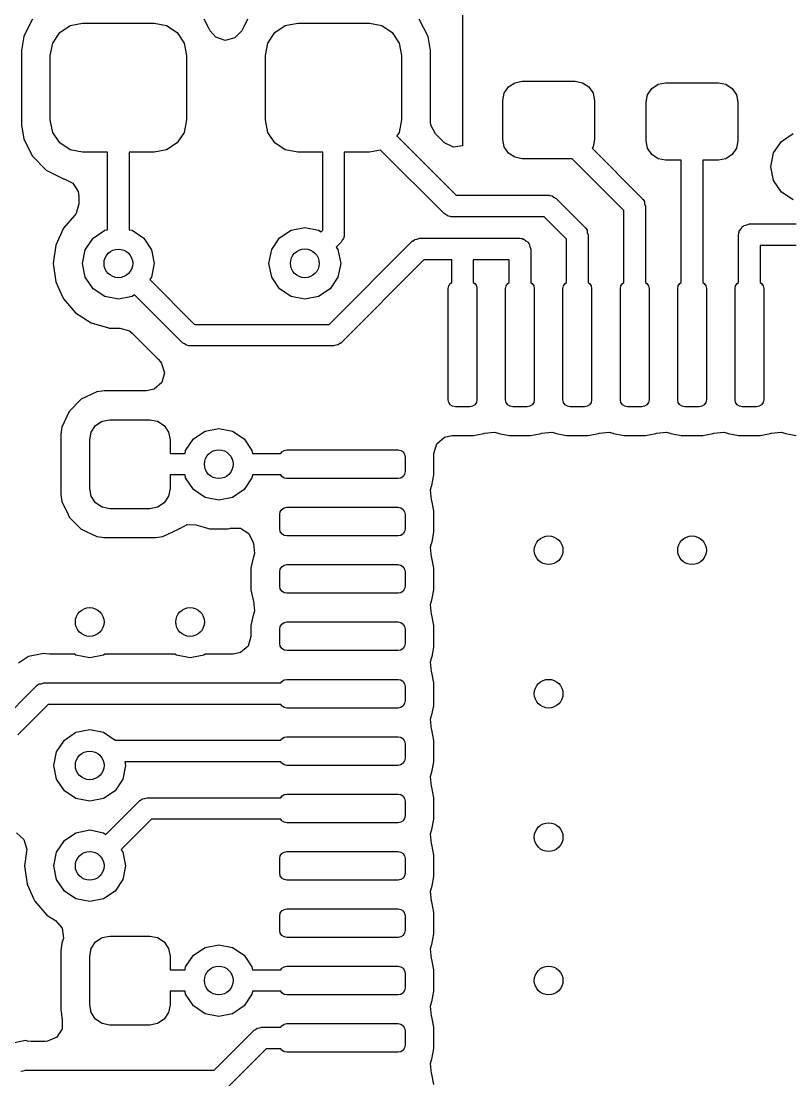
# Model space of a CAD drawing. Extents: x 0.4 to 10.6, y -8.1 to -0.4.
# Drawn here: x 6.1938 to 6.4051, y -2.2713 to -1.9807 of the extents above; entities that cross this region are included whole.
import ezdxf

# ---------------------------------------------------------------- set-up
doc = ezdxf.new("R2010")
doc.units = 0
doc.header["$MEASUREMENT"] = 0
doc.layers.add('BLACK', color=7, linetype='CONTINUOUS')

msp = doc.modelspace()

# ---------------------------------------------------------------- linework, layer by layer
at = {"layer": 'BLACK', "linetype": 'CONTINUOUS'}
for p, q in [((6.31496, -1.93846), (6.31496, -2.01493)), ((6.19691, -1.98019), (6.19518, -1.98359)), ((6.20724, -1.98197), (6.21063, -1.9813)), ((6.21063, -1.9813), (6.23031, -1.9813)), ((6.23031, -1.9813), (6.2337, -1.98197)), ((6.24519, -1.98245), (6.24404, -1.98019)), ((6.25596, -1.98019), (6.25481, -1.98245)), ((6.2663, -1.98197), (6.26969, -1.9813)), ((6.26969, -1.9813), (6.28937, -1.9813)), ((6.28937, -1.9813), (6.29276, -1.98197)), ((6.3055, -1.98492), (6.30309, -1.98019)), ((6.19518, -1.98359), (6.1945, -1.98492)), ((6.20245, -1.98677), (6.20437, -1.98389)), ((6.20437, -1.98389), (6.20724, -1.98197)), ((6.2337, -1.98197), (6.23658, -1.98389)), ((6.23658, -1.98389), (6.2385, -1.98677)), ((6.24565, -1.98336), (6.24519, -1.98245)), ((6.24719, -1.98513), (6.24565, -1.98336)), ((6.25435, -1.98336), (6.25246, -1.98536)), ((6.25481, -1.98245), (6.25435, -1.98336)), ((6.2615, -1.98677), (6.26342, -1.98389)), ((6.26342, -1.98389), (6.2663, -1.98197)), ((6.29276, -1.98197), (6.29563, -1.98389)), ((6.29563, -1.98389), (6.29755, -1.98677)), ((6.1945, -1.98492), (6.19388, -1.98884)), ((6.20177, -1.99016), (6.20245, -1.98677)), ((6.2385, -1.98677), (6.23917, -1.99016)), ((6.24979, -1.98602), (6.24719, -1.98513)), ((6.25246, -1.98536), (6.24979, -1.98602)), ((6.26083, -1.99016), (6.2615, -1.98677)), ((6.29755, -1.98677), (6.29823, -1.99016)), ((6.30612, -1.98884), (6.3055, -1.98492)), ((6.3055, -1.98492), (6.3055, -1.98492)), ((6.3055, -1.98492), (6.3055, -1.98492)), ((6.19388, -1.98884), (6.19388, -2.00919)), ((6.20177, -2.00787), (6.20177, -1.99016)), ((6.23917, -1.99016), (6.23917, -2.00787)), ((6.26083, -2.00787), (6.26083, -1.99016)), ((6.29823, -1.99016), (6.29823, -2.00787)), ((6.30612, -2.00825), (6.30612, -1.98884)), ((6.32639, -2.00053), (6.32754, -1.9988)), ((6.32754, -1.9988), (6.32927, -1.99765)), ((6.32927, -1.99765), (6.3313, -1.99724)), ((6.3313, -1.99724), (6.34587, -1.99724)), ((6.34587, -1.99724), (6.3479, -1.99765)), ((6.3479, -1.99765), (6.34962, -1.9988)), ((6.34962, -1.9988), (6.35078, -2.00053)), ((6.36576, -2.00092), (6.36691, -1.99919)), ((6.36691, -1.99919), (6.36864, -1.99804)), ((6.36864, -1.99804), (6.37067, -1.99764)), ((6.37067, -1.99764), (6.38524, -1.99764)), ((6.38524, -1.99764), (6.38727, -1.99804)), ((6.38727, -1.99804), (6.38899, -1.99919)), ((6.38899, -1.99919), (6.39015, -2.00092)), ((6.32598, -2.00256), (6.32639, -2.00053)), ((6.35078, -2.00053), (6.35118, -2.00256)), ((6.36535, -2.00295), (6.36576, -2.00092)), ((6.39015, -2.00092), (6.39055, -2.00295)), ((6.32598, -2.01319), (6.32598, -2.00256)), ((6.35118, -2.00256), (6.35118, -2.01319)), ((6.36535, -2.01358), (6.36535, -2.00295)), ((6.39055, -2.00295), (6.39055, -2.01358)), ((6.20245, -2.01126), (6.20177, -2.00787)), ((6.23917, -2.00787), (6.2385, -2.01126)), ((6.2615, -2.01126), (6.26083, -2.00787)), ((6.29823, -2.00787), (6.29755, -2.01126)), ((6.19388, -2.00919), (6.1945, -2.01311)), ((6.30623, -2.00929), (6.30612, -2.00825)), ((6.30755, -2.0117), (6.30623, -2.00929)), ((6.1945, -2.01311), (6.1945, -2.01312)), ((6.1945, -2.01312), (6.1945, -2.01312)), ((6.1945, -2.01312), (6.19691, -2.01784)), ((6.20437, -2.01414), (6.20245, -2.01126)), ((6.2385, -2.01126), (6.23658, -2.01414)), ((6.26342, -2.01414), (6.2615, -2.01126)), ((6.29755, -2.01126), (6.29691, -2.01222)), ((6.29691, -2.01222), (6.31323, -2.02854)), ((6.30976, -2.01391), (6.30755, -2.0117)), ((6.32639, -2.01522), (6.32598, -2.01319)), ((6.35118, -2.01319), (6.35078, -2.01522)), ((6.36576, -2.01562), (6.36535, -2.01358)), ((6.39055, -2.01358), (6.39015, -2.01562)), ((6.40036, -2.01692), (6.40249, -2.01373)), ((6.40249, -2.01373), (6.40568, -2.0116)), ((6.20724, -2.01606), (6.20437, -2.01414)), ((6.21063, -2.01673), (6.20724, -2.01606)), ((6.21752, -2.01673), (6.21063, -2.01673)), ((6.21752, -2.03799), (6.21752, -2.01673)), ((6.23031, -2.01673), (6.22343, -2.01673)), ((6.22343, -2.01673), (6.22343, -2.03799)), ((6.2337, -2.01606), (6.23031, -2.01673)), ((6.23658, -2.01414), (6.2337, -2.01606)), ((6.2663, -2.01606), (6.26342, -2.01414)), ((6.26969, -2.01673), (6.2663, -2.01606)), ((6.27657, -2.01673), (6.26969, -2.01673)), ((6.27657, -2.03813), (6.27657, -2.01673)), ((6.28937, -2.01673), (6.28248, -2.01673)), ((6.28248, -2.01673), (6.28248, -2.03935)), ((6.29245, -2.01612), (6.28937, -2.01673)), ((6.30992, -2.03358), (6.29245, -2.01612)), ((6.31001, -2.01414), (6.30976, -2.01391)), ((6.31251, -2.01529), (6.31001, -2.01414)), ((6.31496, -2.01493), (6.31251, -2.01529)), ((6.32754, -2.01695), (6.32639, -2.01522)), ((6.35078, -2.01522), (6.35051, -2.01562)), ((6.35051, -2.01562), (6.36429, -2.02941)), ((6.36691, -2.01734), (6.36576, -2.01562)), ((6.39015, -2.01562), (6.38899, -2.01734)), ((6.19691, -2.01784), (6.19691, -2.01784)), ((6.19691, -2.01784), (6.19691, -2.01784)), ((6.19691, -2.01784), (6.20066, -2.0216)), ((6.32927, -2.0181), (6.32754, -2.01695)), ((6.3313, -2.0185), (6.32927, -2.0181)), ((6.34504, -2.0185), (6.3313, -2.0185)), ((6.35925, -2.03272), (6.34504, -2.0185)), ((6.36864, -2.01849), (6.36691, -2.01734)), ((6.37067, -2.0189), (6.36864, -2.01849)), ((6.375, -2.0189), (6.37067, -2.0189)), ((6.375, -2.05247), (6.375, -2.0189)), ((6.38524, -2.0189), (6.38091, -2.0189)), ((6.38091, -2.0189), (6.38091, -2.05247)), ((6.38727, -2.01849), (6.38524, -2.0189)), ((6.38899, -2.01734), (6.38727, -2.01849)), ((6.39961, -2.02069), (6.40036, -2.01692)), ((6.20066, -2.0216), (6.20066, -2.0216)), ((6.20066, -2.0216), (6.20066, -2.0216)), ((6.20066, -2.0216), (6.20539, -2.024)), ((6.40036, -2.02446), (6.39961, -2.02069)), ((6.20539, -2.024), (6.20551, -2.02402)), ((6.20551, -2.02402), (6.20564, -2.02409)), ((6.20564, -2.02409), (6.20575, -2.02412)), ((6.20575, -2.02412), (6.20575, -2.02414)), ((6.20575, -2.02414), (6.20799, -2.0252)), ((6.20799, -2.0252), (6.20945, -2.02754)), ((6.40249, -2.02765), (6.40036, -2.02446)), ((6.20945, -2.02754), (6.20963, -2.02885)), ((6.40568, -2.02978), (6.40249, -2.02765)), ((6.20963, -2.03086), (6.20885, -2.0335)), ((6.20963, -2.02885), (6.20963, -2.03086)), ((6.31323, -2.02854), (6.33858, -2.02854)), ((6.33858, -2.02854), (6.33876, -2.02858)), ((6.33876, -2.02858), (6.33884, -2.02855)), ((6.33884, -2.02855), (6.33896, -2.02861)), ((6.33896, -2.02861), (6.33959, -2.02872)), ((6.33959, -2.02872), (6.34009, -2.02914)), ((6.34009, -2.02914), (6.34067, -2.02941)), ((6.34067, -2.02941), (6.34854, -2.03728)), ((6.36429, -2.02941), (6.3644, -2.02956)), ((6.3644, -2.02956), (6.36447, -2.0296)), ((6.36447, -2.0296), (6.36451, -2.02972)), ((6.36451, -2.02972), (6.36488, -2.03025)), ((6.36488, -2.03025), (6.36494, -2.03089)), ((6.36494, -2.03089), (6.36516, -2.0315)), ((6.20843, -2.03405), (6.2054, -2.03756)), ((6.20885, -2.0335), (6.20843, -2.03405)), ((6.3105, -2.03386), (6.30992, -2.03358)), ((6.311, -2.03427), (6.3105, -2.03386)), ((6.35925, -2.05247), (6.35925, -2.03272)), ((6.36516, -2.0315), (6.36516, -2.05247)), ((6.31163, -2.03438), (6.311, -2.03427)), ((6.31175, -2.03444), (6.31163, -2.03438)), ((6.31183, -2.03442), (6.31175, -2.03444)), ((6.31201, -2.03445), (6.31183, -2.03442)), ((6.33736, -2.03445), (6.31201, -2.03445)), ((6.3435, -2.04059), (6.33736, -2.03445)), ((6.3918, -2.03711), (6.39205, -2.03702)), ((6.39205, -2.03702), (6.39222, -2.03681)), ((6.39222, -2.03681), (6.39298, -2.03668)), ((6.39298, -2.03668), (6.3937, -2.03642)), ((6.3937, -2.03642), (6.4065, -2.03642)), ((6.2054, -2.03756), (6.20328, -2.0422)), ((6.2054, -2.03756), (6.2054, -2.03756)), ((6.21351, -2.04028), (6.21671, -2.03815)), ((6.21671, -2.03815), (6.21752, -2.03799)), ((6.22343, -2.03799), (6.22424, -2.03815)), ((6.22424, -2.03815), (6.22743, -2.04028)), ((6.26469, -2.04026), (6.26789, -2.03813)), ((6.26789, -2.03813), (6.27165, -2.03738)), ((6.27165, -2.03738), (6.27542, -2.03813)), ((6.27542, -2.03813), (6.27611, -2.03859)), ((6.27611, -2.03859), (6.27657, -2.03813)), ((6.28241, -2.03973), (6.2823, -2.04036)), ((6.28247, -2.03961), (6.28241, -2.03973)), ((6.28248, -2.03935), (6.28245, -2.03953)), ((6.28245, -2.03953), (6.28247, -2.03961)), ((6.34854, -2.03728), (6.34865, -2.03743)), ((6.34865, -2.03743), (6.34872, -2.03747)), ((6.34872, -2.03747), (6.34876, -2.03759)), ((6.34876, -2.03759), (6.34913, -2.03812)), ((6.34913, -2.03812), (6.34919, -2.03876)), ((6.34919, -2.03876), (6.34941, -2.03937)), ((6.34941, -2.03937), (6.34941, -2.05247)), ((6.39075, -2.03937), (6.39082, -2.03899)), ((6.39075, -2.05247), (6.39075, -2.03937)), ((6.39079, -2.03886), (6.39086, -2.03874)), ((6.39082, -2.03899), (6.39079, -2.03886)), ((6.39086, -2.03874), (6.39093, -2.03836)), ((6.39093, -2.03836), (6.39142, -2.03777)), ((6.39142, -2.03777), (6.3918, -2.03711)), ((6.20328, -2.0422), (6.20255, -2.04724)), ((6.21138, -2.04348), (6.21351, -2.04028)), ((6.22743, -2.04028), (6.22957, -2.04348)), ((6.26256, -2.04346), (6.26469, -2.04026)), ((6.2783, -2.06398), (6.30106, -2.04122)), ((6.28162, -2.04144), (6.28029, -2.04277)), ((6.28029, -2.04277), (6.28075, -2.04346)), ((6.28189, -2.04085), (6.28162, -2.04144)), ((6.2823, -2.04036), (6.28189, -2.04085)), ((6.30106, -2.04122), (6.30121, -2.04111)), ((6.30121, -2.04111), (6.30125, -2.04105)), ((6.30125, -2.04105), (6.30137, -2.041)), ((6.30137, -2.041), (6.3019, -2.04063)), ((6.3019, -2.04063), (6.30254, -2.04057)), ((6.30254, -2.04057), (6.30315, -2.04035)), ((6.30315, -2.04035), (6.31496, -2.04035)), ((6.31496, -2.04035), (6.33071, -2.04035)), ((6.33071, -2.04035), (6.33109, -2.04042)), ((6.33109, -2.04042), (6.33122, -2.0404)), ((6.33122, -2.0404), (6.33134, -2.04046)), ((6.33134, -2.04046), (6.33172, -2.04053)), ((6.33172, -2.04053), (6.33231, -2.04103)), ((6.33231, -2.04103), (6.33297, -2.04141)), ((6.33297, -2.04141), (6.33306, -2.04166)), ((6.33306, -2.04166), (6.33327, -2.04183)), ((6.33327, -2.04183), (6.3334, -2.04259)), ((6.3334, -2.04259), (6.33366, -2.04331)), ((6.3435, -2.05247), (6.3435, -2.04059)), ((6.4065, -2.04232), (6.39665, -2.04232)), ((6.39665, -2.04232), (6.39665, -2.05247)), ((6.21063, -2.04724), (6.21138, -2.04348)), ((6.22957, -2.04348), (6.23031, -2.04724)), ((6.26181, -2.04722), (6.26256, -2.04346)), ((6.28075, -2.04346), (6.2815, -2.04722)), ((6.33366, -2.04331), (6.33366, -2.05247)), ((6.20255, -2.04724), (6.20328, -2.05229)), ((6.21138, -2.05101), (6.21063, -2.04724)), ((6.23031, -2.04724), (6.22957, -2.05101)), ((6.26256, -2.05099), (6.26181, -2.04722)), ((6.2815, -2.04722), (6.28075, -2.05099)), ((6.30437, -2.04626), (6.28162, -2.06902)), ((6.31201, -2.04626), (6.30437, -2.04626)), ((6.31201, -2.05247), (6.31201, -2.04626)), ((6.32776, -2.04626), (6.31791, -2.04626)), ((6.31791, -2.04626), (6.31791, -2.05247)), ((6.32776, -2.05247), (6.32776, -2.04626)), ((6.21351, -2.0542), (6.21138, -2.05101)), ((6.22957, -2.05101), (6.2291, -2.0517)), ((6.26469, -2.05418), (6.26256, -2.05099)), ((6.28075, -2.05099), (6.27861, -2.05418)), ((6.20328, -2.05229), (6.20478, -2.05557)), ((6.21671, -2.05634), (6.21351, -2.0542)), ((6.2291, -2.0517), (6.24138, -2.06398)), ((6.26789, -2.05632), (6.26469, -2.05418)), ((6.27861, -2.05418), (6.27542, -2.05632)), ((6.31102, -2.05413), (6.31117, -2.05338)), ((6.31102, -2.08465), (6.31102, -2.05413)), ((6.31117, -2.05338), (6.3116, -2.05274)), ((6.3116, -2.05274), (6.31201, -2.05247)), ((6.31791, -2.05247), (6.31832, -2.05274)), ((6.31832, -2.05274), (6.31875, -2.05338)), ((6.31875, -2.05338), (6.3189, -2.05413)), ((6.3189, -2.05413), (6.3189, -2.08465)), ((6.32677, -2.05413), (6.32692, -2.05338)), ((6.32677, -2.08465), (6.32677, -2.05413)), ((6.32692, -2.05338), (6.32735, -2.05274)), ((6.32735, -2.05274), (6.32776, -2.05247)), ((6.33366, -2.05247), (6.33407, -2.05274)), ((6.33407, -2.05274), (6.3345, -2.05338)), ((6.3345, -2.05338), (6.33465, -2.05413)), ((6.33465, -2.05413), (6.33465, -2.08465)), ((6.34252, -2.05413), (6.34267, -2.05338)), ((6.34252, -2.08465), (6.34252, -2.05413)), ((6.34267, -2.05338), (6.3431, -2.05274)), ((6.3431, -2.05274), (6.3435, -2.05247)), ((6.34941, -2.05247), (6.34982, -2.05274)), ((6.34982, -2.05274), (6.35024, -2.05338)), ((6.35024, -2.05338), (6.35039, -2.05413)), ((6.35039, -2.05413), (6.35039, -2.08465)), ((6.35827, -2.05413), (6.35842, -2.05338)), ((6.35827, -2.08465), (6.35827, -2.05413)), ((6.35842, -2.05338), (6.35884, -2.05274)), ((6.35884, -2.05274), (6.35925, -2.05247)), ((6.36516, -2.05247), (6.36557, -2.05274)), ((6.36557, -2.05274), (6.36599, -2.05338)), ((6.36599, -2.05338), (6.36614, -2.05413)), ((6.36614, -2.05413), (6.36614, -2.08465)), ((6.37402, -2.05413), (6.37417, -2.05338)), ((6.37402, -2.08465), (6.37402, -2.05413)), ((6.37417, -2.05338), (6.37459, -2.05274)), ((6.37459, -2.05274), (6.375, -2.05247)), ((6.38091, -2.05247), (6.38131, -2.05274)), ((6.38131, -2.05274), (6.38174, -2.05338)), ((6.38174, -2.05338), (6.38189, -2.05413)), ((6.38189, -2.05413), (6.38189, -2.08465)), ((6.38976, -2.05413), (6.38991, -2.05338)), ((6.38976, -2.08465), (6.38976, -2.05413)), ((6.38991, -2.05338), (6.39034, -2.05274)), ((6.39034, -2.05274), (6.39075, -2.05247)), ((6.39665, -2.05247), (6.39706, -2.05274)), ((6.39706, -2.05274), (6.39749, -2.05338)), ((6.39749, -2.05338), (6.39764, -2.05413)), ((6.39764, -2.05413), (6.39764, -2.08465)), ((6.20478, -2.05557), (6.2054, -2.05693)), ((6.2054, -2.05693), (6.20874, -2.06079)), ((6.22047, -2.05709), (6.21671, -2.05634)), ((6.22424, -2.05634), (6.22047, -2.05709)), ((6.22493, -2.05588), (6.22424, -2.05634)), ((6.23807, -2.06902), (6.22493, -2.05588)), ((6.27165, -2.05707), (6.26789, -2.05632)), ((6.27542, -2.05632), (6.27165, -2.05707)), ((6.20874, -2.06079), (6.21303, -2.06354)), ((6.21303, -2.06354), (6.21779, -2.06494)), ((6.21779, -2.06494), (6.21792, -2.06498)), ((6.21792, -2.06498), (6.21792, -2.06498)), ((6.21792, -2.06498), (6.21792, -2.06498)), ((6.21792, -2.06498), (6.22085, -2.06498)), ((6.22085, -2.06498), (6.22349, -2.06576)), ((6.22349, -2.06576), (6.2243, -2.06641)), ((6.24138, -2.06398), (6.2783, -2.06398)), ((6.2243, -2.06641), (6.23139, -2.0735)), ((6.23865, -2.06929), (6.23807, -2.06902)), ((6.28162, -2.06902), (6.28147, -2.06912)), ((6.23915, -2.0697), (6.23865, -2.06929)), ((6.23978, -2.06982), (6.23915, -2.0697)), ((6.2399, -2.06987), (6.23978, -2.06982)), ((6.23998, -2.06985), (6.2399, -2.06987)), ((6.24016, -2.06988), (6.23998, -2.06985)), ((6.27953, -2.06988), (6.24016, -2.06988)), ((6.28013, -2.06966), (6.27953, -2.06988)), ((6.28078, -2.06961), (6.28013, -2.06966)), ((6.2813, -2.06924), (6.28078, -2.06961)), ((6.28143, -2.06919), (6.2813, -2.06924)), ((6.28147, -2.06912), (6.28143, -2.06919)), ((6.23139, -2.0735), (6.232, -2.07424)), ((6.232, -2.07424), (6.23228, -2.07467)), ((6.23228, -2.07467), (6.23311, -2.07729)), ((6.23311, -2.07729), (6.23238, -2.07995)), ((6.23238, -2.07995), (6.23033, -2.08179)), ((6.21459, -2.08252), (6.2103, -2.08452)), ((6.21592, -2.08235), (6.21459, -2.08252)), ((6.21459, -2.08252), (6.21459, -2.08252)), ((6.21459, -2.08252), (6.21459, -2.08252)), ((6.21654, -2.08226), (6.21592, -2.08235)), ((6.22823, -2.08226), (6.21654, -2.08226)), ((6.23033, -2.08179), (6.22823, -2.08226)), ((6.2103, -2.08452), (6.20696, -2.08786)), ((6.31117, -2.0854), (6.31102, -2.08465)), ((6.3116, -2.08604), (6.31117, -2.0854)), ((6.31224, -2.08646), (6.3116, -2.08604)), ((6.31299, -2.08661), (6.31224, -2.08646)), ((6.31768, -2.08646), (6.31693, -2.08661)), ((6.31832, -2.08604), (6.31768, -2.08646)), ((6.31875, -2.0854), (6.31832, -2.08604)), ((6.3189, -2.08465), (6.31875, -2.0854)), ((6.32692, -2.0854), (6.32677, -2.08465)), ((6.32735, -2.08604), (6.32692, -2.0854)), ((6.32799, -2.08646), (6.32735, -2.08604)), ((6.32874, -2.08661), (6.32799, -2.08646)), ((6.33343, -2.08646), (6.33268, -2.08661)), ((6.33407, -2.08604), (6.33343, -2.08646)), ((6.3345, -2.0854), (6.33407, -2.08604)), ((6.33465, -2.08465), (6.3345, -2.0854)), ((6.34267, -2.0854), (6.34252, -2.08465)), ((6.3431, -2.08604), (6.34267, -2.0854)), ((6.34373, -2.08646), (6.3431, -2.08604)), ((6.34449, -2.08661), (6.34373, -2.08646)), ((6.34918, -2.08646), (6.34843, -2.08661)), ((6.34982, -2.08604), (6.34918, -2.08646)), ((6.35024, -2.0854), (6.34982, -2.08604)), ((6.35039, -2.08465), (6.35024, -2.0854)), ((6.35842, -2.0854), (6.35827, -2.08465)), ((6.35884, -2.08604), (6.35842, -2.0854)), ((6.35948, -2.08646), (6.35884, -2.08604)), ((6.36024, -2.08661), (6.35948, -2.08646)), ((6.36493, -2.08646), (6.36417, -2.08661)), ((6.36557, -2.08604), (6.36493, -2.08646)), ((6.36599, -2.0854), (6.36557, -2.08604)), ((6.36614, -2.08465), (6.36599, -2.0854)), ((6.37417, -2.0854), (6.37402, -2.08465)), ((6.37459, -2.08604), (6.37417, -2.0854)), ((6.37523, -2.08646), (6.37459, -2.08604)), ((6.37598, -2.08661), (6.37523, -2.08646)), ((6.38067, -2.08646), (6.37992, -2.08661)), ((6.38131, -2.08604), (6.38067, -2.08646)), ((6.38174, -2.0854), (6.38131, -2.08604)), ((6.38189, -2.08465), (6.38174, -2.0854)), ((6.38991, -2.0854), (6.38976, -2.08465)), ((6.39034, -2.08604), (6.38991, -2.0854)), ((6.39098, -2.08646), (6.39034, -2.08604)), ((6.39173, -2.08661), (6.39098, -2.08646)), ((6.39642, -2.08646), (6.39567, -2.08661)), ((6.39706, -2.08604), (6.39642, -2.08646)), ((6.39749, -2.0854), (6.39706, -2.08604)), ((6.39764, -2.08465), (6.39749, -2.0854)), ((6.20696, -2.08786), (6.20496, -2.09215)), ((6.31693, -2.08661), (6.31299, -2.08661)), ((6.33268, -2.08661), (6.32874, -2.08661)), ((6.34843, -2.08661), (6.34449, -2.08661)), ((6.36417, -2.08661), (6.36024, -2.08661)), ((6.37992, -2.08661), (6.37598, -2.08661)), ((6.39567, -2.08661), (6.39173, -2.08661)), ((6.20496, -2.09215), (6.2047, -2.0941)), ((6.21302, -2.09356), (6.21421, -2.09177)), ((6.21421, -2.09177), (6.216, -2.09058)), ((6.216, -2.09058), (6.21811, -2.09016)), ((6.21811, -2.09016), (6.22913, -2.09016)), ((6.22913, -2.09016), (6.23124, -2.09058)), ((6.23124, -2.09058), (6.23303, -2.09177)), ((6.23303, -2.09177), (6.23423, -2.09356)), ((6.2047, -2.0941), (6.2047, -2.11063)), ((6.2126, -2.09567), (6.21302, -2.09356)), ((6.23423, -2.09356), (6.23465, -2.09567)), ((6.24107, -2.0954), (6.24426, -2.09327)), ((6.24426, -2.09327), (6.24803, -2.09252)), ((6.24803, -2.09252), (6.2518, -2.09327)), ((6.2518, -2.09327), (6.25499, -2.0954)), ((6.30788, -2.09675), (6.30996, -2.09495)), ((6.30996, -2.09495), (6.31199, -2.09451)), ((6.31199, -2.09451), (6.3179, -2.09451)), ((6.3179, -2.09451), (6.31886, -2.09432)), ((6.3179, -2.09451), (6.3179, -2.09451)), ((6.31886, -2.09432), (6.32078, -2.09394)), ((6.32078, -2.09394), (6.32097, -2.09386)), ((6.32078, -2.09394), (6.32078, -2.09394)), ((6.32078, -2.09394), (6.32078, -2.09394)), ((6.32078, -2.09394), (6.32078, -2.09394)), ((6.32097, -2.09386), (6.3237, -2.09356)), ((6.3237, -2.09356), (6.3247, -2.09386)), ((6.3247, -2.09386), (6.32489, -2.09394)), ((6.32489, -2.09394), (6.32489, -2.09394)), ((6.32489, -2.09394), (6.32489, -2.09394)), ((6.32489, -2.09394), (6.32489, -2.09394)), ((6.32489, -2.09394), (6.32777, -2.09451)), ((6.32777, -2.09451), (6.32777, -2.09451)), ((6.32777, -2.09451), (6.32777, -2.09451)), ((6.32777, -2.09451), (6.33365, -2.09451)), ((6.33365, -2.09451), (6.33461, -2.09432)), ((6.33365, -2.09451), (6.33365, -2.09451)), ((6.33461, -2.09432), (6.33652, -2.09394)), ((6.33652, -2.09394), (6.33652, -2.09394)), ((6.33652, -2.09394), (6.33653, -2.09394)), ((6.33653, -2.09394), (6.33671, -2.09386)), ((6.33653, -2.09394), (6.33653, -2.09394)), ((6.33671, -2.09386), (6.33945, -2.09356)), ((6.33945, -2.09356), (6.34045, -2.09386)), ((6.34045, -2.09386), (6.34064, -2.09394)), ((6.34064, -2.09394), (6.34064, -2.09394)), ((6.34064, -2.09394), (6.34064, -2.09394)), ((6.34064, -2.09394), (6.34064, -2.09394)), ((6.34064, -2.09394), (6.34352, -2.09451)), ((6.34352, -2.09451), (6.34352, -2.09451)), ((6.34352, -2.09451), (6.34352, -2.09451)), ((6.34352, -2.09451), (6.3494, -2.09451)), ((6.3494, -2.09451), (6.35036, -2.09432)), ((6.3494, -2.09451), (6.3494, -2.09451)), ((6.35036, -2.09432), (6.35227, -2.09394)), ((6.35227, -2.09394), (6.35246, -2.09386)), ((6.35227, -2.09394), (6.35227, -2.09394)), ((6.35227, -2.09394), (6.35227, -2.09394)), ((6.35227, -2.09394), (6.35227, -2.09394)), ((6.35246, -2.09386), (6.3552, -2.09356)), ((6.3552, -2.09356), (6.3562, -2.09386)), ((6.3562, -2.09386), (6.35639, -2.09394)), ((6.35639, -2.09394), (6.35639, -2.09394)), ((6.35639, -2.09394), (6.35639, -2.09394)), ((6.35639, -2.09394), (6.35639, -2.09394)), ((6.35639, -2.09394), (6.35926, -2.09451)), ((6.35926, -2.09451), (6.35926, -2.09451)), ((6.35926, -2.09451), (6.35926, -2.09451)), ((6.35926, -2.09451), (6.36514, -2.09451)), ((6.36514, -2.09451), (6.3661, -2.09432)), ((6.36514, -2.09451), (6.36514, -2.09451)), ((6.3661, -2.09432), (6.36802, -2.09394)), ((6.36802, -2.09394), (6.36821, -2.09386)), ((6.36802, -2.09394), (6.36802, -2.09394)), ((6.36802, -2.09394), (6.36802, -2.09394)), ((6.36802, -2.09394), (6.36802, -2.09394)), ((6.36821, -2.09386), (6.37095, -2.09356)), ((6.37095, -2.09356), (6.37195, -2.09386)), ((6.37195, -2.09386), (6.37214, -2.09394)), ((6.37214, -2.09394), (6.37214, -2.09394)), ((6.37214, -2.09394), (6.37214, -2.09394)), ((6.37214, -2.09394), (6.37214, -2.09394)), ((6.37214, -2.09394), (6.37501, -2.09451)), ((6.37501, -2.09451), (6.37501, -2.09451)), ((6.37501, -2.09451), (6.37501, -2.09451)), ((6.37501, -2.09451), (6.38089, -2.09451)), ((6.38089, -2.09451), (6.38185, -2.09432)), ((6.38089, -2.09451), (6.38089, -2.09451)), ((6.38185, -2.09432), (6.38377, -2.09394)), ((6.38377, -2.09394), (6.38396, -2.09386)), ((6.38377, -2.09394), (6.38377, -2.09394)), ((6.38377, -2.09394), (6.38377, -2.09394)), ((6.38377, -2.09394), (6.38377, -2.09394)), ((6.38396, -2.09386), (6.38669, -2.09356)), ((6.38669, -2.09356), (6.3877, -2.09386)), ((6.3877, -2.09386), (6.38788, -2.09394)), ((6.38788, -2.09394), (6.38788, -2.09394)), ((6.38788, -2.09394), (6.38788, -2.09394)), ((6.38788, -2.09394), (6.38788, -2.09394)), ((6.38788, -2.09394), (6.39076, -2.09451)), ((6.39076, -2.09451), (6.39076, -2.09451)), ((6.39076, -2.09451), (6.39076, -2.09451)), ((6.39076, -2.09451), (6.39664, -2.09451)), ((6.39664, -2.09451), (6.3976, -2.09432)), ((6.39664, -2.09451), (6.39664, -2.09451)), ((6.3976, -2.09432), (6.39952, -2.09394)), ((6.39952, -2.09394), (6.39971, -2.09386)), ((6.39952, -2.09394), (6.39952, -2.09394)), ((6.39952, -2.09394), (6.39952, -2.09394)), ((6.39952, -2.09394), (6.39952, -2.09394)), ((6.39971, -2.09386), (6.40244, -2.09356)), ((6.40244, -2.09356), (6.40344, -2.09386)), ((6.40344, -2.09386), (6.40363, -2.09394)), ((6.40363, -2.09394), (6.40363, -2.09394)), ((6.40363, -2.09394), (6.40363, -2.09394)), ((6.40363, -2.09394), (6.40363, -2.09394)), ((6.40363, -2.09394), (6.40651, -2.09451)), ((6.2126, -2.10906), (6.2126, -2.09567)), ((6.23465, -2.09567), (6.23465, -2.09941)), ((6.23894, -2.0986), (6.24107, -2.0954)), ((6.25499, -2.0954), (6.25712, -2.0986)), ((6.30711, -2.09939), (6.30788, -2.09675)), ((6.23465, -2.09941), (6.23878, -2.09941)), ((6.23878, -2.09941), (6.23894, -2.0986)), ((6.25712, -2.0986), (6.25729, -2.09941)), ((6.25729, -2.09941), (6.26507, -2.09941)), ((6.26507, -2.09941), (6.26534, -2.099)), ((6.26534, -2.099), (6.26598, -2.09858)), ((6.26598, -2.09858), (6.26673, -2.09843)), ((6.26673, -2.09843), (6.29724, -2.09843)), ((6.29724, -2.09843), (6.298, -2.09858)), ((6.298, -2.09858), (6.29864, -2.099)), ((6.29864, -2.099), (6.29906, -2.09964)), ((6.29906, -2.09964), (6.29921, -2.10039)), ((6.29921, -2.10039), (6.29921, -2.10433)), ((6.30711, -2.1053), (6.30711, -2.09939)), ((6.23878, -2.10531), (6.23465, -2.10531)), ((6.23465, -2.10531), (6.23465, -2.10906)), ((6.23894, -2.10613), (6.23878, -2.10531)), ((6.24107, -2.10932), (6.23894, -2.10613)), ((6.25712, -2.10613), (6.25499, -2.10932)), ((6.25729, -2.10531), (6.25712, -2.10613)), ((6.26507, -2.10531), (6.25729, -2.10531)), ((6.26534, -2.10572), (6.26507, -2.10531)), ((6.26598, -2.10615), (6.26534, -2.10572)), ((6.26673, -2.1063), (6.26598, -2.10615)), ((6.29724, -2.1063), (6.26673, -2.1063)), ((6.298, -2.10615), (6.29724, -2.1063)), ((6.29864, -2.10572), (6.298, -2.10615)), ((6.29906, -2.10508), (6.29864, -2.10572)), ((6.29921, -2.10433), (6.29906, -2.10508)), ((6.30653, -2.10818), (6.30711, -2.1053)), ((6.30711, -2.1053), (6.30711, -2.1053)), ((6.21302, -2.11116), (6.2126, -2.10906)), ((6.23465, -2.10906), (6.23423, -2.11116)), ((6.24426, -2.11146), (6.24107, -2.10932)), ((6.25499, -2.10932), (6.2518, -2.11146)), ((6.30616, -2.10937), (6.30646, -2.10837)), ((6.30646, -2.1121), (6.30616, -2.10937)), ((6.30646, -2.10837), (6.30653, -2.10818)), ((6.2047, -2.11063), (6.2047, -2.11063)), ((6.2047, -2.11063), (6.20496, -2.11258)), ((6.20496, -2.11258), (6.20496, -2.11258)), ((6.20496, -2.11258), (6.20496, -2.11258)), ((6.20496, -2.11258), (6.20665, -2.1162)), ((6.21421, -2.11295), (6.21302, -2.11116)), ((6.23423, -2.11116), (6.23303, -2.11295)), ((6.24803, -2.1122), (6.24426, -2.11146)), ((6.2518, -2.11146), (6.24803, -2.1122)), ((6.30653, -2.11229), (6.30646, -2.1121)), ((6.30711, -2.11517), (6.30653, -2.11229)), ((6.216, -2.11415), (6.21421, -2.11295)), ((6.21811, -2.11457), (6.216, -2.11415)), ((6.22913, -2.11457), (6.21811, -2.11457)), ((6.23124, -2.11415), (6.22913, -2.11457)), ((6.23303, -2.11295), (6.23124, -2.11415)), ((6.26476, -2.11614), (6.26491, -2.11539)), ((6.26491, -2.11539), (6.26534, -2.11475)), ((6.26534, -2.11475), (6.26598, -2.11432)), ((6.26598, -2.11432), (6.26673, -2.11417)), ((6.26673, -2.11417), (6.29724, -2.11417)), ((6.29724, -2.11417), (6.298, -2.11432)), ((6.298, -2.11432), (6.29864, -2.11475)), ((6.29864, -2.11475), (6.29906, -2.11539)), ((6.29906, -2.11539), (6.29921, -2.11614)), ((6.30711, -2.12105), (6.30711, -2.11517)), ((6.30711, -2.11517), (6.30711, -2.11517)), ((6.20665, -2.1162), (6.20696, -2.11686)), ((6.20696, -2.11686), (6.2103, -2.12021)), ((6.26476, -2.12008), (6.26476, -2.11614)), ((6.29921, -2.11614), (6.29921, -2.12008)), ((6.2103, -2.12021), (6.21459, -2.1222)), ((6.23266, -2.1222), (6.23694, -2.12021)), ((6.23694, -2.12021), (6.23729, -2.11996)), ((6.23694, -2.12021), (6.23694, -2.12021)), ((6.23729, -2.11996), (6.23733, -2.12001)), ((6.23733, -2.12001), (6.23933, -2.11891)), ((6.23933, -2.11891), (6.24174, -2.119)), ((6.24174, -2.119), (6.24429, -2.11975)), ((6.24429, -2.11975), (6.24518, -2.12001)), ((6.24518, -2.12001), (6.24548, -2.1201)), ((6.24548, -2.1201), (6.24548, -2.1201)), ((6.24548, -2.1201), (6.24548, -2.1201)), ((6.24548, -2.1201), (6.25058, -2.1201)), ((6.25058, -2.1201), (6.25122, -2.11991)), ((6.25058, -2.1201), (6.25058, -2.1201)), ((6.25122, -2.11991), (6.25397, -2.11991)), ((6.25397, -2.11991), (6.25629, -2.1214)), ((6.26491, -2.12083), (6.26476, -2.12008)), ((6.26534, -2.12147), (6.26491, -2.12083)), ((6.29906, -2.12083), (6.29864, -2.12147)), ((6.29921, -2.12008), (6.29906, -2.12083)), ((6.30659, -2.12364), (6.30711, -2.12105)), ((6.30711, -2.12105), (6.30711, -2.12105)), ((6.21459, -2.1222), (6.21654, -2.12246)), ((6.21654, -2.12246), (6.2307, -2.12246)), ((6.2307, -2.12246), (6.23266, -2.1222)), ((6.25629, -2.1214), (6.25739, -2.12364)), ((6.25739, -2.12364), (6.25744, -2.12393)), ((6.25744, -2.12393), (6.25752, -2.12412)), ((6.25752, -2.12412), (6.25781, -2.12685)), ((6.26598, -2.1219), (6.26534, -2.12147)), ((6.26673, -2.12205), (6.26598, -2.1219)), ((6.29724, -2.12205), (6.26673, -2.12205)), ((6.298, -2.1219), (6.29724, -2.12205)), ((6.29864, -2.12147), (6.298, -2.1219)), ((6.30616, -2.12512), (6.30646, -2.12412)), ((6.30646, -2.12412), (6.30653, -2.12393)), ((6.30653, -2.12393), (6.30659, -2.12364)), ((6.30653, -2.12393), (6.30653, -2.12393)), ((6.25781, -2.12685), (6.25752, -2.12785)), ((6.30646, -2.12785), (6.30616, -2.12512)), ((6.25744, -2.12804), (6.25687, -2.13092)), ((6.25752, -2.12785), (6.25744, -2.12804)), ((6.26534, -2.1305), (6.26598, -2.13007)), ((6.26598, -2.13007), (6.26673, -2.12992)), ((6.26673, -2.12992), (6.29724, -2.12992)), ((6.29724, -2.12992), (6.298, -2.13007)), ((6.298, -2.13007), (6.29864, -2.1305)), ((6.30653, -2.12804), (6.30646, -2.12785)), ((6.30711, -2.13092), (6.30653, -2.12804)), ((6.30653, -2.12804), (6.30653, -2.12804)), ((6.30653, -2.12804), (6.30653, -2.12804)), ((6.30653, -2.12804), (6.30653, -2.12804)), ((6.25687, -2.13092), (6.25687, -2.13092)), ((6.25687, -2.13092), (6.25687, -2.1368)), ((6.26476, -2.13189), (6.26491, -2.13114)), ((6.26476, -2.13583), (6.26476, -2.13189)), ((6.26491, -2.13114), (6.26534, -2.1305)), ((6.29864, -2.1305), (6.29906, -2.13114)), ((6.29906, -2.13114), (6.29921, -2.13189)), ((6.29921, -2.13189), (6.29921, -2.13583)), ((6.30711, -2.1368), (6.30711, -2.13092)), ((6.30711, -2.13092), (6.30711, -2.13092)), ((6.26491, -2.13658), (6.26476, -2.13583)), ((6.29921, -2.13583), (6.29906, -2.13658)), ((6.25687, -2.1368), (6.25687, -2.1368)), ((6.25687, -2.1368), (6.25687, -2.1368)), ((6.25687, -2.1368), (6.25744, -2.13967)), ((6.26534, -2.13722), (6.26491, -2.13658)), ((6.26598, -2.13765), (6.26534, -2.13722)), ((6.26673, -2.1378), (6.26598, -2.13765)), ((6.29724, -2.1378), (6.26673, -2.1378)), ((6.298, -2.13765), (6.29724, -2.1378)), ((6.29864, -2.13722), (6.298, -2.13765)), ((6.29906, -2.13658), (6.29864, -2.13722)), ((6.30653, -2.13967), (6.30711, -2.1368)), ((6.30711, -2.1368), (6.30711, -2.1368)), ((6.25744, -2.13967), (6.25752, -2.13986)), ((6.25752, -2.13986), (6.25781, -2.1426)), ((6.30616, -2.14087), (6.30646, -2.13986)), ((6.30646, -2.1436), (6.30616, -2.14087)), ((6.30646, -2.13986), (6.30653, -2.13967)), ((6.25744, -2.14379), (6.25687, -2.14667)), ((6.25752, -2.1436), (6.25744, -2.14379)), ((6.25781, -2.1426), (6.25752, -2.1436)), ((6.30653, -2.14379), (6.30646, -2.1436)), ((6.30711, -2.14667), (6.30653, -2.14379)), ((6.25687, -2.14667), (6.25687, -2.14963)), ((6.26476, -2.14764), (6.26491, -2.14688)), ((6.26491, -2.14688), (6.26534, -2.14625)), ((6.26534, -2.14625), (6.26598, -2.14582)), ((6.26598, -2.14582), (6.26673, -2.14567)), ((6.26673, -2.14567), (6.29724, -2.14567)), ((6.29724, -2.14567), (6.298, -2.14582)), ((6.298, -2.14582), (6.29864, -2.14625)), ((6.29864, -2.14625), (6.29906, -2.14688)), ((6.29906, -2.14688), (6.29921, -2.14764)), ((6.30711, -2.15255), (6.30711, -2.14667)), ((6.30711, -2.14667), (6.30711, -2.14667)), ((6.30711, -2.14667), (6.30711, -2.14667)), ((6.25687, -2.14963), (6.2561, -2.15227)), ((6.26476, -2.15157), (6.26476, -2.14764)), ((6.29921, -2.14764), (6.29921, -2.15157)), ((6.2561, -2.15227), (6.25402, -2.15407)), ((6.26491, -2.15233), (6.26476, -2.15157)), ((6.26534, -2.15297), (6.26491, -2.15233)), ((6.26598, -2.15339), (6.26534, -2.15297)), ((6.29864, -2.15297), (6.298, -2.15339)), ((6.29906, -2.15233), (6.29864, -2.15297)), ((6.29921, -2.15157), (6.29906, -2.15233)), ((6.30659, -2.15514), (6.30709, -2.15262)), ((6.30709, -2.15262), (6.30711, -2.15255)), ((6.19577, -2.15514), (6.19309, -2.15693)), ((6.2, -2.1543), (6.19577, -2.15514)), ((6.2006, -2.15441), (6.2, -2.1543)), ((6.2, -2.1543), (6.2, -2.1543)), ((6.20155, -2.15451), (6.2006, -2.15441)), ((6.20845, -2.15451), (6.20155, -2.15451)), ((6.20883, -2.15476), (6.20845, -2.15451)), ((6.2126, -2.15551), (6.20883, -2.15476)), ((6.21636, -2.15476), (6.2126, -2.15551)), ((6.21675, -2.15451), (6.21636, -2.15476)), ((6.23601, -2.15451), (6.21675, -2.15451)), ((6.23639, -2.15476), (6.23601, -2.15451)), ((6.24016, -2.15551), (6.23639, -2.15476)), ((6.24392, -2.15476), (6.24016, -2.15551)), ((6.24431, -2.15451), (6.24392, -2.15476)), ((6.25199, -2.15451), (6.24431, -2.15451)), ((6.25402, -2.15407), (6.25199, -2.15451)), ((6.26673, -2.15354), (6.26598, -2.15339)), ((6.29724, -2.15354), (6.26673, -2.15354)), ((6.298, -2.15339), (6.29724, -2.15354)), ((6.30616, -2.15661), (6.30646, -2.15561)), ((6.30646, -2.15561), (6.30653, -2.15542)), ((6.30653, -2.15542), (6.30659, -2.15514)), ((6.30653, -2.15542), (6.30653, -2.15542)), ((6.30646, -2.15935), (6.30616, -2.15661)), ((6.26507, -2.1624), (6.26534, -2.16199)), ((6.26534, -2.16199), (6.26598, -2.16157)), ((6.26598, -2.16157), (6.26673, -2.16142)), ((6.26673, -2.16142), (6.29724, -2.16142)), ((6.29724, -2.16142), (6.298, -2.16157)), ((6.298, -2.16157), (6.29864, -2.16199)), ((6.29864, -2.16199), (6.29906, -2.16263)), ((6.30653, -2.15954), (6.30646, -2.15935)), ((6.30711, -2.16241), (6.30653, -2.15954)), ((6.30653, -2.15954), (6.30653, -2.15954)), ((6.30653, -2.15954), (6.30653, -2.15954)), ((6.30653, -2.15954), (6.30653, -2.15954)), ((6.18792, -2.17325), (6.19791, -2.16327)), ((6.19791, -2.16327), (6.19806, -2.16316)), ((6.19806, -2.16316), (6.1981, -2.16309)), ((6.1981, -2.16309), (6.19822, -2.16305)), ((6.19822, -2.16305), (6.19875, -2.16268)), ((6.19875, -2.16268), (6.19939, -2.16262)), ((6.19939, -2.16262), (6.2, -2.1624)), ((6.2, -2.1624), (6.26507, -2.1624)), ((6.29906, -2.16263), (6.29921, -2.16339)), ((6.29921, -2.16339), (6.29921, -2.16732)), ((6.30711, -2.16829), (6.30711, -2.16241)), ((6.30711, -2.16241), (6.30711, -2.16241)), ((6.30711, -2.16241), (6.30711, -2.16241)), ((6.29921, -2.16732), (6.29906, -2.16808)), ((6.20122, -2.16831), (6.19289, -2.17664)), ((6.26507, -2.16831), (6.20122, -2.16831)), ((6.26534, -2.16871), (6.26507, -2.16831)), ((6.26598, -2.16914), (6.26534, -2.16871)), ((6.26673, -2.16929), (6.26598, -2.16914)), ((6.29724, -2.16929), (6.26673, -2.16929)), ((6.298, -2.16914), (6.29724, -2.16929)), ((6.29864, -2.16871), (6.298, -2.16914)), ((6.29906, -2.16808), (6.29864, -2.16871)), ((6.30653, -2.17117), (6.30703, -2.1687)), ((6.30703, -2.1687), (6.30711, -2.16829)), ((6.30616, -2.17236), (6.30646, -2.17136)), ((6.30646, -2.1751), (6.30616, -2.17236)), ((6.30646, -2.17136), (6.30653, -2.17117)), ((6.20564, -2.17808), (6.20883, -2.17595)), ((6.20883, -2.17595), (6.2126, -2.1752)), ((6.2126, -2.1752), (6.21636, -2.17595)), ((6.21636, -2.17595), (6.21956, -2.17808)), ((6.30653, -2.17529), (6.30646, -2.1751)), ((6.30711, -2.17816), (6.30653, -2.17529)), ((6.20351, -2.18127), (6.20564, -2.17808)), ((6.21956, -2.17808), (6.2196, -2.17815)), ((6.2196, -2.17815), (6.26507, -2.17815)), ((6.26507, -2.17815), (6.26534, -2.17774)), ((6.26534, -2.17774), (6.26598, -2.17732)), ((6.26598, -2.17732), (6.26673, -2.17717)), ((6.26673, -2.17717), (6.29724, -2.17717)), ((6.29724, -2.17717), (6.298, -2.17732)), ((6.298, -2.17732), (6.29864, -2.17774)), ((6.29864, -2.17774), (6.29906, -2.17838)), ((6.29906, -2.17838), (6.29921, -2.17913)), ((6.29921, -2.17913), (6.29921, -2.18307)), ((6.30711, -2.18404), (6.30711, -2.17816)), ((6.30711, -2.17816), (6.30711, -2.17816)), ((6.30711, -2.17816), (6.30711, -2.17816)), ((6.20276, -2.18504), (6.20351, -2.18127)), ((6.20351, -2.18881), (6.20276, -2.18504)), ((6.22244, -2.18504), (6.22169, -2.18881)), ((6.26507, -2.18406), (6.22225, -2.18406)), ((6.22225, -2.18406), (6.22244, -2.18504)), ((6.26534, -2.18446), (6.26507, -2.18406)), ((6.26598, -2.18489), (6.26534, -2.18446)), ((6.26673, -2.18504), (6.26598, -2.18489)), ((6.29724, -2.18504), (6.26673, -2.18504)), ((6.298, -2.18489), (6.29724, -2.18504)), ((6.29864, -2.18446), (6.298, -2.18489)), ((6.29906, -2.18382), (6.29864, -2.18446)), ((6.29921, -2.18307), (6.29906, -2.18382)), ((6.30653, -2.18692), (6.30711, -2.18404)), ((6.30616, -2.18811), (6.30646, -2.18711)), ((6.30646, -2.19084), (6.30616, -2.18811)), ((6.30646, -2.18711), (6.30653, -2.18692)), ((6.30653, -2.18692), (6.30653, -2.18692)), ((6.20564, -2.192), (6.20351, -2.18881)), ((6.22169, -2.18881), (6.21956, -2.192)), ((6.30653, -2.19103), (6.30646, -2.19084)), ((6.30711, -2.19391), (6.30653, -2.19103)), ((6.30653, -2.19103), (6.30653, -2.19103)), ((6.30653, -2.19103), (6.30653, -2.19103)), ((6.30653, -2.19103), (6.30653, -2.19103)), ((6.20883, -2.19413), (6.20564, -2.192)), ((6.21956, -2.192), (6.21636, -2.19413)), ((6.22774, -2.19412), (6.22835, -2.1939)), ((6.22835, -2.1939), (6.26507, -2.1939)), ((6.26507, -2.1939), (6.26534, -2.19349)), ((6.26534, -2.19349), (6.26598, -2.19306)), ((6.26598, -2.19306), (6.26673, -2.19291)), ((6.26673, -2.19291), (6.29724, -2.19291)), ((6.29724, -2.19291), (6.298, -2.19306)), ((6.298, -2.19306), (6.29864, -2.19349)), ((6.29864, -2.19349), (6.29906, -2.19413)), ((6.30711, -2.19979), (6.30711, -2.19391)), ((6.30711, -2.19391), (6.30711, -2.19391)), ((6.2126, -2.19488), (6.20883, -2.19413)), ((6.21636, -2.19413), (6.2126, -2.19488)), ((6.21705, -2.20397), (6.22626, -2.19476)), ((6.22626, -2.19476), (6.22641, -2.19466)), ((6.22641, -2.19466), (6.22645, -2.19459)), ((6.22645, -2.19459), (6.22657, -2.19454)), ((6.22657, -2.19454), (6.2271, -2.19417)), ((6.2271, -2.19417), (6.22774, -2.19412)), ((6.29906, -2.19413), (6.29921, -2.19488)), ((6.29921, -2.19488), (6.29921, -2.19882)), ((6.22957, -2.1998), (6.22123, -2.20814)), ((6.26507, -2.1998), (6.22957, -2.1998)), ((6.26534, -2.20021), (6.26507, -2.1998)), ((6.29906, -2.19957), (6.29864, -2.20021)), ((6.29921, -2.19882), (6.29906, -2.19957)), ((6.30653, -2.20267), (6.30711, -2.19979)), ((6.30711, -2.19979), (6.30711, -2.19979)), ((6.26598, -2.20064), (6.26534, -2.20021)), ((6.26673, -2.20079), (6.26598, -2.20064)), ((6.29724, -2.20079), (6.26673, -2.20079)), ((6.298, -2.20064), (6.29724, -2.20079)), ((6.29864, -2.20021), (6.298, -2.20064)), ((6.30646, -2.20286), (6.30653, -2.20267)), ((6.1925, -2.20354), (6.19455, -2.20536)), ((6.19455, -2.20536), (6.1953, -2.20801)), ((6.20351, -2.20883), (6.20564, -2.20564)), ((6.20564, -2.20564), (6.20883, -2.20351)), ((6.20883, -2.20351), (6.2126, -2.20276)), ((6.2126, -2.20276), (6.21636, -2.20351)), ((6.21636, -2.20351), (6.21705, -2.20397)), ((6.30616, -2.20386), (6.30646, -2.20286)), ((6.30646, -2.20659), (6.30616, -2.20386)), ((6.1953, -2.20801), (6.19525, -2.20865)), ((6.22123, -2.20814), (6.22169, -2.20883)), ((6.30653, -2.20678), (6.30646, -2.20659)), ((6.30711, -2.20966), (6.30653, -2.20678)), ((6.19525, -2.20865), (6.19468, -2.2126)), ((6.20276, -2.2126), (6.20351, -2.20883)), ((6.22169, -2.20883), (6.22244, -2.2126)), ((6.26476, -2.21063), (6.26491, -2.20988)), ((6.26476, -2.21457), (6.26476, -2.21063)), ((6.26491, -2.20988), (6.26534, -2.20924)), ((6.26534, -2.20924), (6.26598, -2.20881)), ((6.26598, -2.20881), (6.26673, -2.20866)), ((6.26673, -2.20866), (6.29724, -2.20866)), ((6.29724, -2.20866), (6.298, -2.20881)), ((6.298, -2.20881), (6.29864, -2.20924)), ((6.29864, -2.20924), (6.29906, -2.20988)), ((6.29906, -2.20988), (6.29921, -2.21063)), ((6.29921, -2.21063), (6.29921, -2.21457)), ((6.30711, -2.21554), (6.30711, -2.20966)), ((6.30711, -2.20966), (6.30711, -2.20966)), ((6.19468, -2.2126), (6.19541, -2.21765)), ((6.20351, -2.21637), (6.20276, -2.2126)), ((6.22244, -2.2126), (6.22169, -2.21637)), ((6.20564, -2.21956), (6.20351, -2.21637)), ((6.22169, -2.21637), (6.21956, -2.21956)), ((6.26491, -2.21532), (6.26476, -2.21457)), ((6.26534, -2.21596), (6.26491, -2.21532)), ((6.26598, -2.21639), (6.26534, -2.21596)), ((6.26673, -2.21654), (6.26598, -2.21639)), ((6.29724, -2.21654), (6.26673, -2.21654)), ((6.298, -2.21639), (6.29724, -2.21654)), ((6.29864, -2.21596), (6.298, -2.21639)), ((6.29906, -2.21532), (6.29864, -2.21596)), ((6.29921, -2.21457), (6.29906, -2.21532)), ((6.30659, -2.21813), (6.30711, -2.21554)), ((6.30711, -2.21554), (6.30711, -2.21554)), ((6.19541, -2.21765), (6.1972, -2.22158)), ((6.20883, -2.22169), (6.20564, -2.21956)), ((6.21956, -2.21956), (6.21636, -2.22169)), ((6.30616, -2.21961), (6.30646, -2.2186)), ((6.30646, -2.22234), (6.30616, -2.21961)), ((6.30646, -2.2186), (6.30653, -2.21842)), ((6.30653, -2.21841), (6.30659, -2.21813)), ((6.30653, -2.21842), (6.30653, -2.21841)), ((6.1972, -2.22158), (6.19752, -2.22229)), ((6.19752, -2.22229), (6.20086, -2.22614)), ((6.2126, -2.22244), (6.20883, -2.22169)), ((6.21636, -2.22169), (6.2126, -2.22244)), ((6.30653, -2.22253), (6.30646, -2.22234)), ((6.30711, -2.22541), (6.30653, -2.22253)), ((6.30653, -2.22253), (6.30653, -2.22253)), ((6.30653, -2.22253), (6.30653, -2.22253)), ((6.30653, -2.22253), (6.30653, -2.22253)), ((6.26476, -2.22638), (6.26491, -2.22562)), ((6.26491, -2.22562), (6.26534, -2.22499)), ((6.26534, -2.22499), (6.26598, -2.22456)), ((6.26598, -2.22456), (6.26673, -2.22441)), ((6.26673, -2.22441), (6.29724, -2.22441)), ((6.29724, -2.22441), (6.298, -2.22456)), ((6.298, -2.22456), (6.29864, -2.22499)), ((6.29864, -2.22499), (6.29906, -2.22562)), ((6.29906, -2.22562), (6.29921, -2.22638)), ((6.30711, -2.23129), (6.30711, -2.22541)), ((6.30711, -2.22541), (6.30711, -2.22541)), ((6.20086, -2.22614), (6.20321, -2.22765)), ((6.20321, -2.22765), (6.20501, -2.22972)), ((6.26476, -2.23031), (6.26476, -2.22638)), ((6.29921, -2.22638), (6.29921, -2.23031)), ((6.20501, -2.22972), (6.2054, -2.23245)), ((6.26491, -2.23107), (6.26476, -2.23031)), ((6.26534, -2.23171), (6.26491, -2.23107)), ((6.26598, -2.23213), (6.26534, -2.23171)), ((6.29864, -2.23171), (6.298, -2.23213)), ((6.29906, -2.23107), (6.29864, -2.23171)), ((6.29921, -2.23031), (6.29906, -2.23107)), ((6.30653, -2.23416), (6.30711, -2.23129)), ((6.30711, -2.23129), (6.30711, -2.23129)), ((6.20496, -2.23388), (6.2047, -2.23583)), ((6.20499, -2.23382), (6.20496, -2.23388)), ((6.2054, -2.23245), (6.20499, -2.23382)), ((6.21302, -2.23529), (6.21421, -2.2335)), ((6.21421, -2.2335), (6.216, -2.23231)), ((6.216, -2.23231), (6.21811, -2.23189)), ((6.21811, -2.23189), (6.22913, -2.23189)), ((6.22913, -2.23189), (6.23124, -2.23231)), ((6.23124, -2.23231), (6.23303, -2.2335)), ((6.23303, -2.2335), (6.23423, -2.23529)), ((6.24426, -2.235), (6.24803, -2.23425)), ((6.24803, -2.23425), (6.2518, -2.235)), ((6.26673, -2.23228), (6.26598, -2.23213)), ((6.29724, -2.23228), (6.26673, -2.23228)), ((6.298, -2.23213), (6.29724, -2.23228)), ((6.30616, -2.23535), (6.30646, -2.23435)), ((6.30646, -2.23435), (6.30653, -2.23416)), ((6.2047, -2.23583), (6.2047, -2.25236)), ((6.2126, -2.2374), (6.21302, -2.23529)), ((6.2126, -2.25079), (6.2126, -2.2374)), ((6.23423, -2.23529), (6.23465, -2.2374)), ((6.23465, -2.2374), (6.23465, -2.24114)), ((6.23894, -2.24033), (6.24107, -2.23713)), ((6.24107, -2.23713), (6.24426, -2.235)), ((6.2518, -2.235), (6.25499, -2.23713)), ((6.25499, -2.23713), (6.25712, -2.24033)), ((6.30646, -2.23809), (6.30616, -2.23535)), ((6.23878, -2.24114), (6.23894, -2.24033)), ((6.25712, -2.24033), (6.25729, -2.24114)), ((6.26534, -2.24073), (6.26598, -2.24031)), ((6.26598, -2.24031), (6.26673, -2.24016)), ((6.26673, -2.24016), (6.29724, -2.24016)), ((6.29724, -2.24016), (6.298, -2.24031)), ((6.298, -2.24031), (6.29864, -2.24073)), ((6.30653, -2.23828), (6.30646, -2.23809)), ((6.30711, -2.24115), (6.30653, -2.23828)), ((6.23465, -2.24114), (6.23878, -2.24114)), ((6.25729, -2.24114), (6.26507, -2.24114)), ((6.26507, -2.24114), (6.26534, -2.24073)), ((6.29864, -2.24073), (6.29906, -2.24137)), ((6.29906, -2.24137), (6.29921, -2.24213)), ((6.29921, -2.24213), (6.29921, -2.24606)), ((6.30711, -2.24703), (6.30711, -2.24115)), ((6.30711, -2.24115), (6.30711, -2.24115)), ((6.30711, -2.24115), (6.30711, -2.24115)), ((6.29921, -2.24606), (6.29906, -2.24682)), ((6.23878, -2.24705), (6.23465, -2.24705)), ((6.23465, -2.24705), (6.23465, -2.25079)), ((6.23894, -2.24786), (6.23878, -2.24705)), ((6.24107, -2.25105), (6.23894, -2.24786)), ((6.25712, -2.24786), (6.25499, -2.25105)), ((6.25729, -2.24705), (6.25712, -2.24786)), ((6.26507, -2.24705), (6.25729, -2.24705)), ((6.26534, -2.24745), (6.26507, -2.24705)), ((6.26598, -2.24788), (6.26534, -2.24745)), ((6.26673, -2.24803), (6.26598, -2.24788)), ((6.29724, -2.24803), (6.26673, -2.24803)), ((6.298, -2.24788), (6.29724, -2.24803)), ((6.29864, -2.24745), (6.298, -2.24788)), ((6.29906, -2.24682), (6.29864, -2.24745)), ((6.30653, -2.24991), (6.30711, -2.24703)), ((6.21302, -2.2529), (6.2126, -2.25079)), ((6.23465, -2.25079), (6.23423, -2.2529)), ((6.24426, -2.25319), (6.24107, -2.25105)), ((6.25499, -2.25105), (6.2518, -2.25319)), ((6.30616, -2.2511), (6.30646, -2.2501)), ((6.30646, -2.25384), (6.30616, -2.2511)), ((6.30646, -2.2501), (6.30653, -2.24991)), ((6.30653, -2.24991), (6.30653, -2.24991)), ((6.2047, -2.25236), (6.20472, -2.25249)), ((6.20472, -2.25249), (6.20496, -2.25431)), ((6.20496, -2.25431), (6.20496, -2.25431)), ((6.20496, -2.25431), (6.20503, -2.25456)), ((6.20503, -2.25456), (6.20503, -2.25731)), ((6.21421, -2.25468), (6.21302, -2.2529)), ((6.216, -2.25588), (6.21421, -2.25468)), ((6.23303, -2.25468), (6.23124, -2.25588)), ((6.23423, -2.2529), (6.23303, -2.25468)), ((6.24803, -2.25394), (6.24426, -2.25319)), ((6.2518, -2.25319), (6.24803, -2.25394)), ((6.30653, -2.25403), (6.30646, -2.25384)), ((6.30711, -2.2569), (6.30653, -2.25403)), ((6.30653, -2.25403), (6.30653, -2.25403)), ((6.30653, -2.25403), (6.30653, -2.25403)), ((6.30653, -2.25403), (6.30653, -2.25403)), ((6.20503, -2.25731), (6.20354, -2.25962)), ((6.21811, -2.2563), (6.216, -2.25588)), ((6.22913, -2.2563), (6.21811, -2.2563)), ((6.23124, -2.25588), (6.22913, -2.2563)), ((6.24681, -2.2687), (6.25775, -2.25775)), ((6.25775, -2.25775), (6.2579, -2.25765)), ((6.2579, -2.25765), (6.25794, -2.25758)), ((6.25794, -2.25758), (6.25807, -2.25754)), ((6.25807, -2.25754), (6.25859, -2.25717)), ((6.25859, -2.25717), (6.25924, -2.25711)), ((6.25924, -2.25711), (6.25984, -2.25689)), ((6.25984, -2.25689), (6.26507, -2.25689)), ((6.26507, -2.25689), (6.26534, -2.25648)), ((6.26534, -2.25648), (6.26598, -2.25606)), ((6.26598, -2.25606), (6.26673, -2.25591)), ((6.26673, -2.25591), (6.29724, -2.25591)), ((6.29724, -2.25591), (6.298, -2.25606)), ((6.298, -2.25606), (6.29864, -2.25648)), ((6.29864, -2.25648), (6.29906, -2.25712)), ((6.29906, -2.25712), (6.29921, -2.25787)), ((6.29921, -2.25787), (6.29921, -2.26181)), ((6.30711, -2.26278), (6.30711, -2.2569)), ((6.30711, -2.2569), (6.30711, -2.2569)), ((6.19494, -2.26059), (6.19071, -2.26144)), ((6.19554, -2.26071), (6.19494, -2.26059)), ((6.19494, -2.26059), (6.19494, -2.26059)), ((6.19494, -2.26059), (6.19494, -2.26059)), ((6.19649, -2.26081), (6.19554, -2.26071)), ((6.20035, -2.26081), (6.19649, -2.26081)), ((6.20103, -2.26076), (6.20035, -2.26081)), ((6.20354, -2.25962), (6.20103, -2.26076)), ((6.26107, -2.2628), (6.25012, -2.27374)), ((6.26507, -2.2628), (6.26107, -2.2628)), ((6.26534, -2.2632), (6.26507, -2.2628)), ((6.26598, -2.26363), (6.26534, -2.2632)), ((6.26673, -2.26378), (6.26598, -2.26363)), ((6.298, -2.26363), (6.29724, -2.26378)), ((6.29864, -2.2632), (6.298, -2.26363)), ((6.29906, -2.26256), (6.29864, -2.2632)), ((6.29921, -2.26181), (6.29906, -2.26256)), ((6.30653, -2.26566), (6.30711, -2.26278)), ((6.30711, -2.26278), (6.30711, -2.26278)), ((6.29724, -2.26378), (6.26673, -2.26378)), ((6.30616, -2.26685), (6.30646, -2.26585)), ((6.30646, -2.26585), (6.30653, -2.26566)), ((6.19369, -2.26898), (6.19433, -2.26892)), ((6.19433, -2.26892), (6.19494, -2.2687)), ((6.19494, -2.2687), (6.24681, -2.2687)), ((6.30646, -2.26958), (6.30616, -2.26685)), ((6.30653, -2.26977), (6.30646, -2.26958)), ((6.30711, -2.27265), (6.30653, -2.26977))]:
    msp.add_line(p, q, dxfattribs=at)
at = {"layer": 'BLACK'}
for centre in [(6.22047, -2.04724), (6.27165, -2.04722), (6.24803, -2.10236), (6.33858, -2.12598), (6.37795, -2.12598), (6.2126, -2.14567), (6.24016, -2.14567), (6.33858, -2.16535), (6.2126, -2.18504), (6.33858, -2.20472), (6.2126, -2.2126), (6.24803, -2.24409), (6.33858, -2.24409)]:
    msp.add_circle(centre, 0.00394, dxfattribs=at)

doc.saveas('drawing.dxf')
